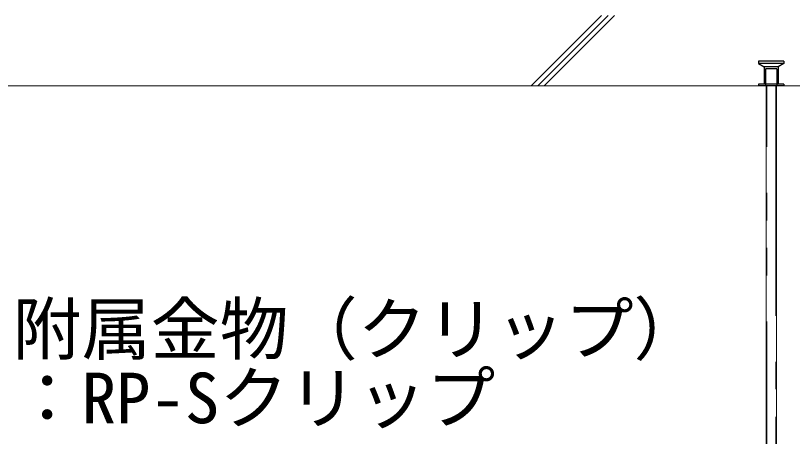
# Model space of a CAD drawing. Units: millimetres on the paper, with parts at other scales. Extents: x -195 to 195, y -140 to 138.
# Drawn here: x -78.68 to -61.79, y 24.14 to 33.3 of the extents above; entities that cross this region are included whole.
import ezdxf
from ezdxf.enums import TextEntityAlignment as Align

# ---------------------------------------------------------------- set-up
doc = ezdxf.new("R2010")
doc.units = ezdxf.units.MM
doc.linetypes.add('DASHED1', pattern=[1.8, 1.2, -0.6])
doc.linetypes.add('DOUBLE_CHAIN1', pattern=[8.8, 5, -1, 0.6, -0.6, 0.6, -1])
for name, color, linetype, lineweight in [('7-1_吊り材', 7, 'Continuous', 18), ('7-6_文字', 3, 'Continuous', 18), ('7-9_躯体他', 4, 'Continuous', 9), ('7-C_ビス・アンカーボルト・強調図形', 2, 'Continuous', 25)]:
    doc.layers.add(name, color=color, linetype=linetype, lineweight=lineweight)
doc.styles.add('ＭＳ ゴシック', font='')
doc.styles.get('ＭＳ ゴシック').set_extended_font_data('MS Gothic')

msp = doc.modelspace()

# ---------------------------------------------------------------- linework, layer by layer
at = {"layer": '7-1_吊り材'}
for p, q in [((-62.362, 31.766), (-62.362, 21.64)), ((-62.137, 31.766), (-62.137, 21.64))]:
    msp.add_line(p, q, dxfattribs=at)
at = {"layer": '7-1_吊り材', "linetype": 'DOUBLE_CHAIN1'}
for p, q in [((-62.348, 21.64), (-62.348, 31.766)), ((-62.151, 31.766), (-62.151, 21.64))]:
    msp.add_line(p, q, dxfattribs=at)
at = {"layer": '7-9_躯体他'}
for p, q in [((-65.938, 33.296), (-67.468, 31.766)), ((-65.795, 33.297), (-67.327, 31.766)), ((-65.654, 33.297), (-67.185, 31.766)), ((-114.225, 31.766), (-55.735, 31.766))]:
    msp.add_line(p, q, dxfattribs=at)
at = {"layer": '7-C_ビス・アンカーボルト・強調図形', "linetype": 'DASHED1'}
for p, q in [((-61.976, 32.303), (-62.526, 32.303)), ((-62.526, 32.303), (-62.526, 32.253)), ((-61.976, 32.303), (-61.976, 32.253)), ((-61.976, 32.253), (-62.526, 32.253)), ((-62.526, 32.253), (-62.401, 32.178)), ((-62.101, 32.178), (-62.401, 32.178)), ((-62.401, 32.178), (-62.401, 31.803)), ((-62.376, 32.141), (-62.363, 32.141)), ((-62.376, 32.141), (-62.376, 31.766)), ((-62.126, 32.141), (-62.363, 32.141)), ((-62.126, 32.141), (-62.126, 31.766)), ((-61.976, 32.253), (-62.101, 32.178)), ((-62.101, 32.178), (-62.101, 31.803)), ((-61.976, 31.803), (-62.526, 31.803)), ((-62.526, 31.803), (-62.526, 31.766)), ((-61.976, 31.803), (-61.976, 31.766)), ((-61.976, 31.766), (-62.526, 31.766)), ((-62.076, 31.766), (-62.426, 31.766))]:
    msp.add_line(p, q, dxfattribs=at)

# ---------------------------------------------------------------- texts
at = {"layer": '7-6_文字', "color": 7, "style": 'ＭＳ ゴシック'}
for s, p in [('附属金物（クリップ）', (-78.747, 25.597)), ('：RP-Sクリップ', (-78.747, 24.097))]:
    msp.add_text(s, height=1.1, dxfattribs=at).set_placement(p, align=Align.BOTTOM_LEFT)

doc.saveas('drawing.dxf')
